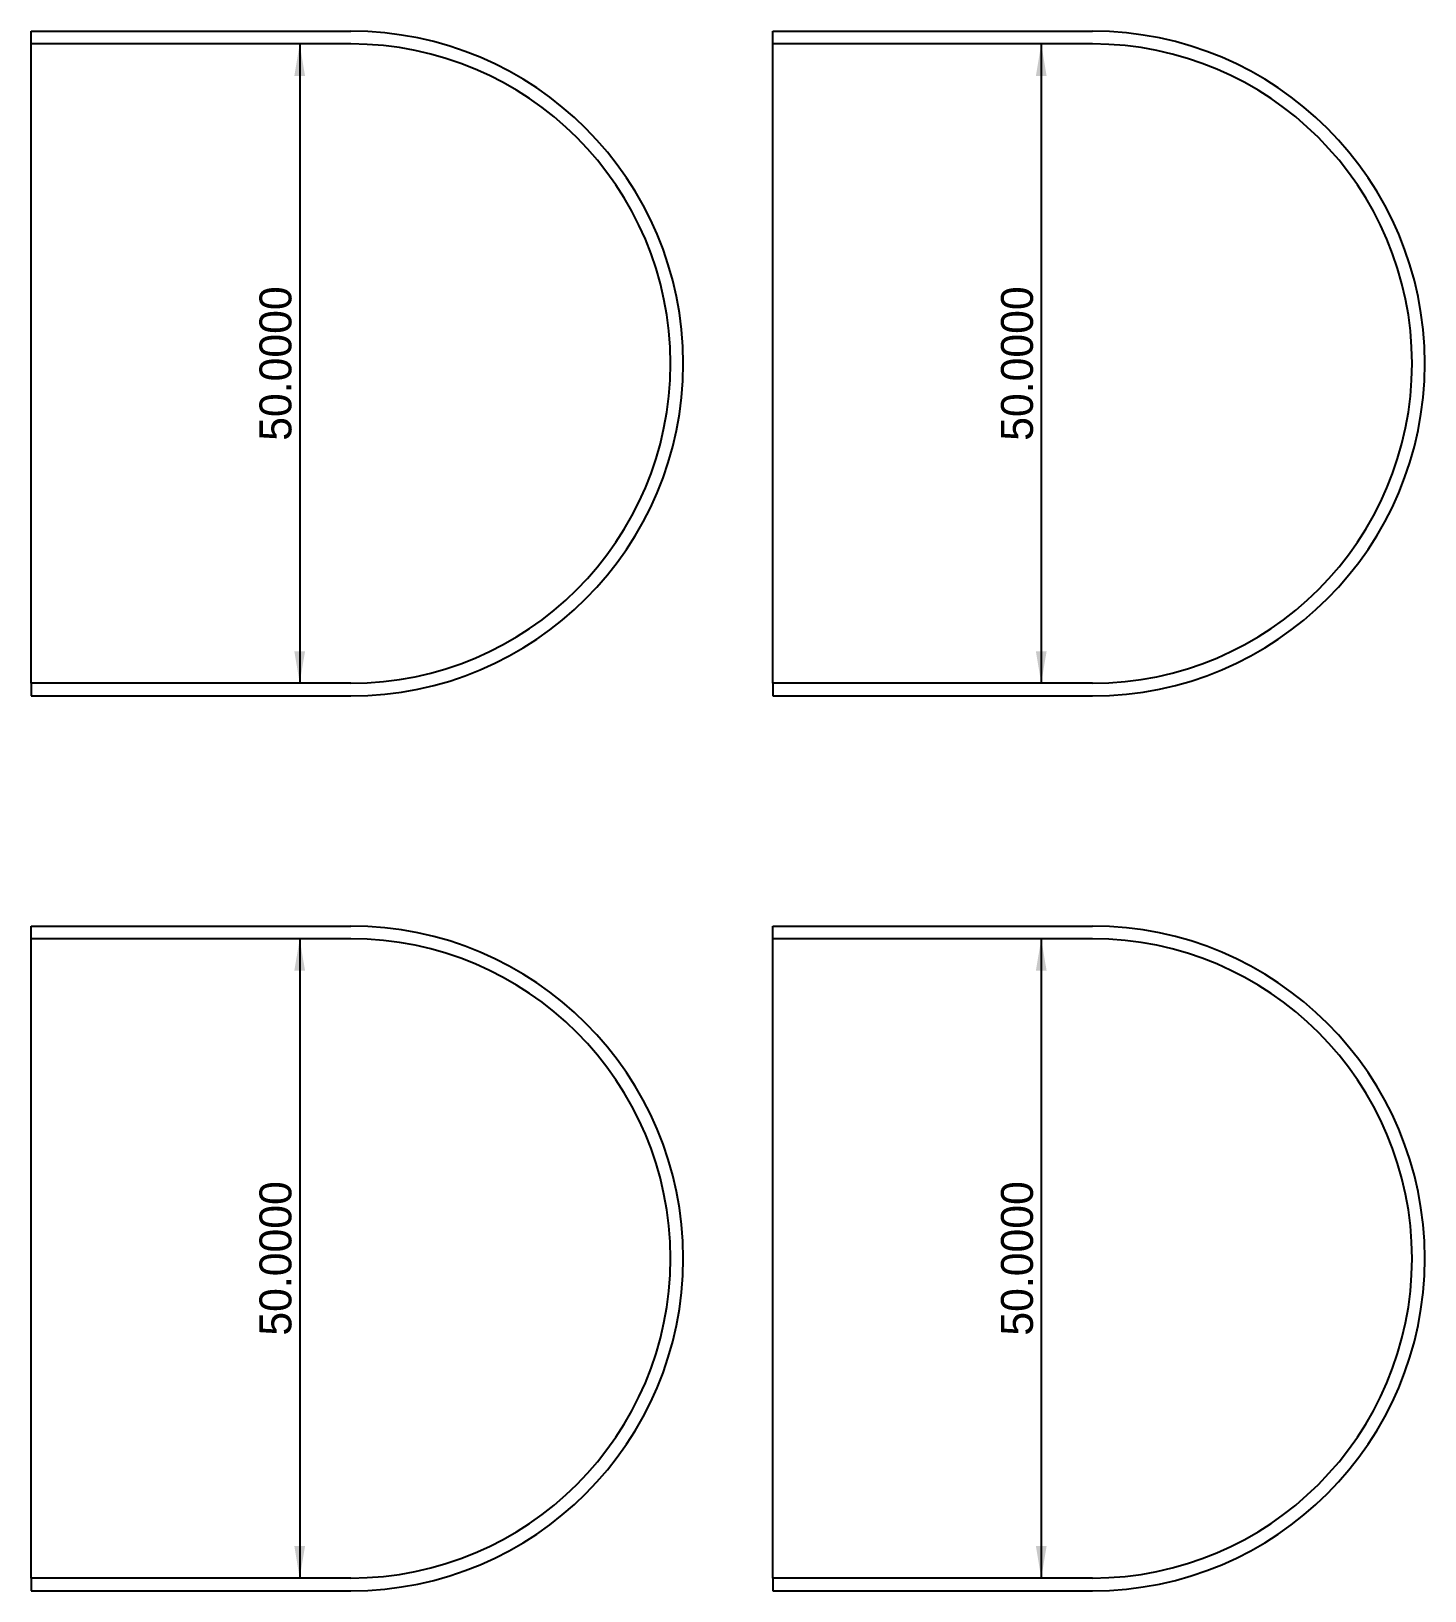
# Model space of a CAD drawing. Header units: millimetres. Extents: x 175 to 284, y 104 to 226.
import ezdxf

# ---------------------------------------------------------------- set-up
doc = ezdxf.new("R2010")
doc.units = ezdxf.units.MM
doc.layers.get('0').update_dxf_attribs({"linetype": 'CONTINUOUS', "lineweight": 25})
doc.dimstyles.get("Standard").update_dxf_attribs({"dimtxt": 2.5, "dimasz": 2.5, "dimexe": 1.25, "dimexo": 0.625, "dimtad": 0, "dimtoh": 1, "dimdec": 4, "dimzin": 1, "dimdsep": 46, "dimtxsty": 'Standard', "dimcen": 0.09, "dimazin": 0, "dimtfac": 1, "dimtdec": 4, "dimtofl": 0, "dimtmove": 0, "dimatfit": 3, "dimfxl": 1, "dimtolj": 1, "dimtzin": 0, "dimarcsym": 0})

# ---------------------------------------------------------------- blocks, each defined once
blk = doc.blocks.new('*D1')
at = {"color": 0, "linetype": 'ByBlock', "lineweight": -2}
for p, q in [((199.38, 225), (194.75, 225)), ((196, 225), (196, 175)), ((199.38, 175), (194.75, 175))]:
    blk.add_line(p, q, dxfattribs=at)
for points in [[(196, 225), (196.42, 222.5), (195.58, 222.5)], [(196, 175), (195.58, 177.5), (196.42, 177.5)]]:
    blk.add_solid(points, dxfattribs=at)
at = {"color": 0, "linetype": 'CONTINUOUS', "lineweight": -2, "insert": (194.12, 200), "char_height": 2.5, "width": 11.6667, "attachment_point": 5, "rotation": 90}
blk.add_mtext('50.0000', dxfattribs=at)
blk = doc.blocks.new('*D2')
at = {"color": 0, "linetype": 'ByBlock', "lineweight": -2}
for p, q in [((199.38, 225), (194.75, 225)), ((196, 225), (196, 175)), ((199.38, 175), (194.75, 175))]:
    blk.add_line(p, q, dxfattribs=at)
for points in [[(196, 225), (196.42, 222.5), (195.58, 222.5)], [(196, 175), (195.58, 177.5), (196.42, 177.5)]]:
    blk.add_solid(points, dxfattribs=at)
at = {"color": 0, "linetype": 'CONTINUOUS', "lineweight": -2, "insert": (194.12, 200), "char_height": 2.5, "width": 11.6667, "attachment_point": 5, "rotation": 90}
blk.add_mtext('50.0000', dxfattribs=at)
blk = doc.blocks.new('*D3')
at = {"color": 0, "linetype": 'ByBlock', "lineweight": -2}
for p, q in [((257.38, 225), (252.75, 225)), ((254, 225), (254, 175)), ((257.38, 175), (252.75, 175))]:
    blk.add_line(p, q, dxfattribs=at)
for points in [[(254, 225), (254.42, 222.5), (253.58, 222.5)], [(254, 175), (253.58, 177.5), (254.42, 177.5)]]:
    blk.add_solid(points, dxfattribs=at)
at = {"color": 0, "linetype": 'CONTINUOUS', "lineweight": -2, "insert": (252.12, 200), "char_height": 2.5, "width": 11.6667, "attachment_point": 5, "rotation": 90}
blk.add_mtext('50.0000', dxfattribs=at)
blk = doc.blocks.new('*D4')
at = {"color": 0, "linetype": 'ByBlock', "lineweight": -2}
for p, q in [((257.38, 225), (252.75, 225)), ((254, 225), (254, 175)), ((257.38, 175), (252.75, 175))]:
    blk.add_line(p, q, dxfattribs=at)
for points in [[(254, 225), (254.42, 222.5), (253.58, 222.5)], [(254, 175), (253.58, 177.5), (254.42, 177.5)]]:
    blk.add_solid(points, dxfattribs=at)
at = {"color": 0, "linetype": 'CONTINUOUS', "lineweight": -2, "insert": (252.12, 200), "char_height": 2.5, "width": 11.6667, "attachment_point": 5, "rotation": 90}
blk.add_mtext('50.0000', dxfattribs=at)
blk = doc.blocks.new('*D5')
at = {"color": 0, "linetype": 'ByBlock', "lineweight": -2}
for p, q in [((199.38, 155), (194.75, 155)), ((196, 155), (196, 105)), ((199.38, 105), (194.75, 105))]:
    blk.add_line(p, q, dxfattribs=at)
for points in [[(196, 155), (196.42, 152.5), (195.58, 152.5)], [(196, 105), (195.58, 107.5), (196.42, 107.5)]]:
    blk.add_solid(points, dxfattribs=at)
at = {"color": 0, "linetype": 'CONTINUOUS', "lineweight": -2, "insert": (194.12, 130), "char_height": 2.5, "width": 11.6667, "attachment_point": 5, "rotation": 90}
blk.add_mtext('50.0000', dxfattribs=at)
blk = doc.blocks.new('*D6')
at = {"color": 0, "linetype": 'ByBlock', "lineweight": -2}
for p, q in [((199.38, 155), (194.75, 155)), ((196, 155), (196, 105)), ((199.38, 105), (194.75, 105))]:
    blk.add_line(p, q, dxfattribs=at)
for points in [[(196, 155), (196.42, 152.5), (195.58, 152.5)], [(196, 105), (195.58, 107.5), (196.42, 107.5)]]:
    blk.add_solid(points, dxfattribs=at)
at = {"color": 0, "linetype": 'CONTINUOUS', "lineweight": -2, "insert": (194.12, 130), "char_height": 2.5, "width": 11.6667, "attachment_point": 5, "rotation": 90}
blk.add_mtext('50.0000', dxfattribs=at)
blk = doc.blocks.new('*D7')
at = {"color": 0, "linetype": 'ByBlock', "lineweight": -2}
for p, q in [((257.38, 155), (252.75, 155)), ((254, 155), (254, 105)), ((257.38, 105), (252.75, 105))]:
    blk.add_line(p, q, dxfattribs=at)
for points in [[(254, 155), (254.42, 152.5), (253.58, 152.5)], [(254, 105), (253.58, 107.5), (254.42, 107.5)]]:
    blk.add_solid(points, dxfattribs=at)
at = {"color": 0, "linetype": 'CONTINUOUS', "lineweight": -2, "insert": (252.12, 130), "char_height": 2.5, "width": 11.6667, "attachment_point": 5, "rotation": 90}
blk.add_mtext('50.0000', dxfattribs=at)
blk = doc.blocks.new('*D8')
at = {"color": 0, "linetype": 'ByBlock', "lineweight": -2}
for p, q in [((257.38, 155), (252.75, 155)), ((254, 155), (254, 105)), ((257.38, 105), (252.75, 105))]:
    blk.add_line(p, q, dxfattribs=at)
for points in [[(254, 155), (254.42, 152.5), (253.58, 152.5)], [(254, 105), (253.58, 107.5), (254.42, 107.5)]]:
    blk.add_solid(points, dxfattribs=at)
at = {"color": 0, "linetype": 'CONTINUOUS', "lineweight": -2, "insert": (252.12, 130), "char_height": 2.5, "width": 11.6667, "attachment_point": 5, "rotation": 90}
blk.add_mtext('50.0000', dxfattribs=at)

msp = doc.modelspace()

# ---------------------------------------------------------------- linework, layer by layer
for p, q in [((175, 225), (175, 226)), ((175, 226), (200, 226)), ((175, 225), (175, 226)), ((175, 226), (200, 226)), ((233, 225), (233, 226)), ((233, 226), (258, 226)), ((233, 225), (233, 226)), ((233, 226), (258, 226)), ((200, 225), (175, 225)), ((175, 175), (175, 225)), ((200, 225), (175, 225)), ((175, 175), (175, 225)), ((258, 225), (233, 225)), ((233, 175), (233, 225)), ((258, 225), (233, 225)), ((233, 175), (233, 225)), ((175, 175), (175, 174)), ((200, 175), (175, 175)), ((175, 175), (175, 174)), ((200, 175), (175, 175)), ((233, 175), (233, 174)), ((258, 175), (233, 175)), ((233, 175), (233, 174)), ((258, 175), (233, 175)), ((175, 174), (200, 174)), ((175, 174), (200, 174)), ((233, 174), (258, 174)), ((233, 174), (258, 174)), ((175, 155), (175, 156)), ((175, 156), (200, 156)), ((175, 155), (175, 156)), ((175, 156), (200, 156)), ((200, 155), (175, 155)), ((175, 105), (175, 155)), ((200, 155), (175, 155)), ((175, 105), (175, 155)), ((233, 155), (233, 156)), ((233, 156), (258, 156)), ((233, 155), (233, 156)), ((233, 156), (258, 156)), ((258, 155), (233, 155)), ((233, 105), (233, 155)), ((258, 155), (233, 155)), ((233, 105), (233, 155)), ((175, 105), (175, 104)), ((200, 105), (175, 105)), ((175, 105), (175, 104)), ((200, 105), (175, 105)), ((233, 105), (233, 104)), ((258, 105), (233, 105)), ((233, 105), (233, 104)), ((258, 105), (233, 105)), ((175, 104), (200, 104)), ((175, 104), (200, 104)), ((233, 104), (258, 104)), ((233, 104), (258, 104))]:
    msp.add_line(p, q)
for centre, radius in [((200, 200), 26), ((200, 200), 26), ((258, 200), 26), ((258, 200), 26), ((200, 200), 25), ((200, 200), 25), ((258, 200), 25), ((258, 200), 25), ((200, 130), 26), ((200, 130), 26), ((200, 130), 25), ((200, 130), 25), ((258, 130), 26), ((258, 130), 26), ((258, 130), 25), ((258, 130), 25)]:
    msp.add_arc(centre, radius, 270, 90)

# ---------------------------------------------------------------- dimensions: what is measured, and where the dimension line sits
for p1, p2, picture, middle in [((200, 225), (200, 175), '*D1', (194.125, 200)), ((200, 225), (200, 175), '*D2', (194.125, 200)), ((258, 225), (258, 175), '*D3', (252.125, 200)), ((258, 225), (258, 175), '*D4', (252.125, 200)), ((200, 155), (200, 105), '*D5', (194.125, 130)), ((200, 155), (200, 105), '*D6', (194.125, 130)), ((258, 155), (258, 105), '*D7', (252.125, 130)), ((258, 155), (258, 105), '*D8', (252.125, 130))]:
    dim = msp.add_aligned_dim(p1=p1, p2=p2, distance=-4, dimstyle='Standard')
    dim.commit()
    dim.dimension.update_dxf_attribs({"geometry": picture, "text_midpoint": middle})

doc.saveas('drawing.dxf')
